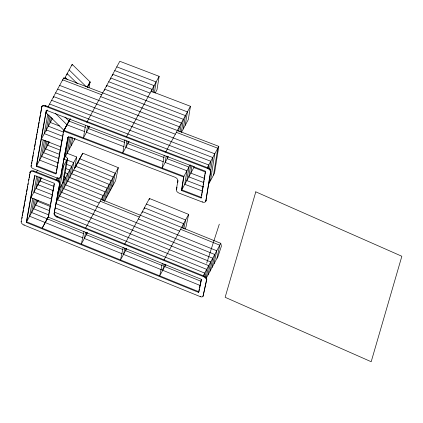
<?xml version="1.0" encoding="UTF-8"?>
<svg xmlns="http://www.w3.org/2000/svg" width="423" height="423" viewBox="0 0 423 423"><rect width="100%" height="100%" fill="white"/><g stroke="black" fill="none" stroke-linecap="round" stroke-linejoin="round"><path stroke-width="0.63" d="M85.494 125.15L83.463 137.877L89.655 126.429M87.498 125.943L86.482 132.293L123.976 146.659M88.899 126.033L88.492 128.576L124.759 142.466M104.507 90.459L104.708 89.19L183.386 119.328L181.356 132.029M106.517 86.736L106.718 85.467L185.396 115.606L183.27 128.941M110.54 79.297L110.747 78.022L150.08 93.092M112.555 75.574L112.756 74.305L152.095 89.369L151.688 91.913M124.933 139.611L122.802 152.946L129.131 141.245M126.937 140.378L125.821 147.363L163.315 161.729M128.137 141.737L127.831 143.64L164.098 157.536M152.994 92.637L154.109 85.652L114.77 70.583M154.395 92.727L156.119 81.93L116.78 66.86M86.831 122.252L119.799 61.277L159.138 76.346L157.007 89.681L155.125 93.166M164.182 155.236L162.141 168.016L168.37 156.494M166.17 156.082L165.16 162.432L186.945 170.776L184.788 184.296L202.612 191.122M167.577 156.172L167.17 158.71L188.954 167.059L186.797 180.573L203.394 186.929M178.649 131.215L179.363 126.768L100.685 96.629M179.955 131.939L181.372 123.045L63.683 77.964L48.074 106.839M185.279 125.219L187.41 111.884L108.732 81.745M67.96 137.38A3.558 2.173 28.4 0 0 67.833 137.761L60.616 177.041A3.558 2.173 28.4 0 1 56.946 177.967L33.216 168.677A2.67 1.629 28.4 0 1 31.053 166.059L41.866 106.585A3.558 2.173 28.4 0 1 45.494 105.644L207.894 167.852A3.558 2.173 28.4 0 1 210.818 171.331L205.842 201.025A3.558 2.173 28.4 0 1 202.21 201.993L179.262 193.2A3.558 2.173 28.4 0 1 176.338 189.726L177.951 180.341M176.777 188.457L176.983 187.162M177.708 182.625L177.914 181.33M151.09 91.231L190.435 106.289L188.298 119.635L181.446 132.309M63.439 132.922L63.894 130.379L183.926 176.359L181.768 189.874L201.438 197.409L201.099 198.033L181.43 190.498L183.587 176.978L190.207 164.743M190.662 165.266L188.811 176.851L203.563 182.503M192.058 165.409L190.821 173.129L204.346 178.31M181.43 190.498L193.84 167.55L194.046 166.26M201.099 198.033L205.388 171.178L46.244 110.218L36.256 166.324L55.899 174.012L63.556 131.003L70.165 118.879L63.979 130.416M201.745 195.495L202.02 193.75M202.152 192.936L202.411 191.307M202.559 190.376L203.289 185.813M203.479 184.624L203.68 183.344M203.87 182.154L204.092 180.79M204.261 179.712L204.552 177.882M204.653 177.274L204.944 175.439M205.139 174.218L205.419 172.478M208.232 168.174L208.74 164.975L49.602 104.016M209.528 168.925L210.754 161.253L51.611 100.293M205.842 201.025L212.764 157.536L53.626 96.571L53.404 97.819M210.49 180.663L214.778 153.813L55.635 92.854M213.509 175.08L217.797 148.23L176.343 132.351M59.659 85.409L218.802 146.369L214.514 173.224L208.248 184.814M104.529 201.168L115.553 180.774L118.308 167.682L82.776 153.205L74.802 167.767M21.166 221.589L30.234 171.928A3.558 2.173 28.4 0 1 33.898 171.003L56.814 179.971A3.558 2.173 28.4 0 1 59.696 183.46L54.096 213.652A3.558 2.173 28.4 0 0 56.915 217.115L203.637 276.69A3.558 2.173 28.4 0 1 206.44 280.195L203.114 296.01A2.67 1.629 28.4 0 1 200.322 296.655L23.984 225.052A3.558 2.173 28.4 0 1 21.166 221.589L21.335 221.277M21.964 218.39L22.192 217.099M22.419 215.809L22.652 214.514M22.879 213.224L23.455 209.998M23.683 208.708L24.719 202.903M24.946 201.612L25.983 195.801M26.21 194.511L26.443 193.221M26.67 191.931L27.246 188.706M27.474 187.415L27.707 186.125M27.934 184.835L28.167 183.545M28.738 180.314L28.97 179.024M29.198 177.734L29.774 174.509M30.001 173.219L30.234 171.928M31.683 163.78L31.915 162.48M32.148 161.184L32.375 159.883M32.608 158.583L33.19 155.331M33.417 154.03L33.65 152.729M34.226 149.483L34.459 148.182M34.691 146.881L35.268 143.635M35.5 142.334L35.733 141.033M35.966 139.733L36.542 136.481M36.775 135.186L37.007 133.885M37.235 132.584L37.816 129.332M38.049 128.032L39.09 122.184M39.318 120.883L40.359 115.035M40.592 113.734L41.866 106.585M26.268 222.429L34.612 175.577L54.255 183.265L48.227 217.136L201.316 279.296L198.561 292.388L26.268 222.429L38.128 200.502M34.839 175.571L26.607 221.811L198.895 291.764L198.561 292.388M46.472 110.223L36.595 165.705L56.238 173.393L56.465 172.103M32.788 198.466L29.626 216.227L83.141 237.959M36.806 175.873L33.914 192.121L51.717 199.09M43.178 140.092L39.614 160.121L57.412 167.09M47.778 114.242L44.33 133.626L62.128 140.595M34.12 198.551L31.635 212.505L83.928 233.739M38.012 176.703L35.929 188.404L52.5 194.892M44.5 140.246L41.623 156.399L58.2 162.887M46.112 131.199L48.989 115.045M35.342 199.27L33.65 208.782L48.608 214.858M37.716 185.951L39.328 176.877M45.821 140.399L43.638 152.677L58.982 158.688M50.078 116.494L48.354 126.186L63.699 132.193M36.563 199.989L35.659 205.065L49.422 210.654M39.725 182.228L40.529 177.708M47.027 141.203L45.647 148.959L59.151 154.242M51.283 117.293L50.363 122.464L59.574 126.07M37.901 200.074L37.673 201.343L50.839 206.688M48.349 141.361L47.662 145.237L60.552 150.281M62.609 80.217L62.678 79.825L101.689 94.768M63.614 78.355L63.683 77.964L65.285 78.969M66.924 74.934L67.157 73.644L77.33 83.643M71.952 65.628L72.185 64.338L90.226 82.067L87.376 87.233M49.311 212.283L48.56 216.518L42.168 228.129L48.804 215.846M49.443 211.548L50.538 205.393L30.895 197.705L41.75 177.634M50.765 204.129L52.69 193.306M52.854 192.396L54.366 183.899M56.666 170.987L57.74 164.965M57.925 163.907L58.194 162.406M58.374 161.375L59.458 155.299M59.617 154.416L60.309 150.514M60.494 149.483L61.584 143.36M61.742 142.451L62.768 136.708M62.99 135.466L63.217 134.176M57.031 180.314L57.491 177.713M58.231 181.139L58.813 177.893M59.32 182.62L60.362 176.772M54.096 213.652L59.696 183.46M60.616 177.041L67.833 137.761M63.646 165.895L57.613 199.772L210.707 261.932L207.952 275.019M65.29 156.647L68.859 136.613M209.967 271.296L212.716 258.21L59.627 196.05L61.605 184.925M67.305 152.925L70.181 136.772M62.615 183.064L66.665 160.317L63.593 159.117M65.375 156.23L67.669 158.456L61.642 192.328L214.731 254.487L211.976 267.579M69.314 149.203L71.387 137.575M71.328 145.48L72.708 137.729M179.569 231.132L65.665 184.883L67.643 173.763L65.19 172.801M74.348 139.902L74.575 138.607M102.17 200.581L103.217 195.595L67.675 181.166L69.658 170.041L65.972 168.597M103.392 200.597L105.227 191.873L69.689 177.443L71.667 166.318L66.141 164.156M73.713 169.998L109.256 184.428L106.501 197.52M89.036 87.72L90.051 82.004L87.334 87.217M75.733 166.228L111.265 180.711L108.51 193.797M77.737 162.559L113.279 176.988L110.525 190.075M82.776 153.216L56.042 202.643M83.987 231.492L81.348 244.039L87.54 232.587M85.679 232.222L84.367 238.456L122.326 253.869M86.905 232.238L86.377 234.733L123.114 249.649M104.486 201.242L107.241 188.15L71.699 173.721L73.681 162.601L66.929 159.957M112.534 186.353L115.289 173.266L79.757 158.784L74.797 167.931M123.151 247.481L120.529 259.944L126.768 248.407M124.859 248.132L123.548 254.366L200.079 285.44M125.954 248.772L125.562 250.643L162.295 265.559M142.139 212.753L142.398 211.505L220.764 243.325L221.403 246.149L218.014 256.412L206.08 278.482M144.148 209.031L144.412 207.783L183.593 223.693L182.678 228.055M149.182 199.725L149.441 198.477L188.626 214.387L185.871 227.479L184.936 229.208M162.353 263.312L159.714 275.854L165.959 264.306M162.733 270.276L164.045 264.042M165.139 264.682L164.743 266.553L200.867 281.221M183.772 228.695L185.607 219.971L146.427 204.06M198.895 291.764L199.423 289.274M199.682 288.026L201.517 279.302M204.013 276.208L204.669 273.094L54.588 212.156M204.975 277.477L206.683 269.372L55.397 207.947M206.07 278.117L208.692 265.649L56.206 203.738M203.114 296.01L206.778 279.577A3.558 2.173 28.4 0 0 203.971 276.066L57.248 216.491A3.558 2.173 28.4 0 1 54.435 213.028M213.99 263.857L216.74 250.765L138.374 218.945M217.004 258.273L219.759 245.187L180.579 229.277M206.683 263.175L219.299 224.164M41.528 107.204A3.558 2.173 28.4 0 1 45.161 106.263L45.494 105.644M47.519 109.959L46.028 112.719L64.069 130.448M64.402 78.736L72.185 64.338M52.552 118.424L41.311 139.209L60.954 146.897M31.053 166.059L31.387 165.435A2.67 1.629 28.4 0 0 31.45 166.112M36.256 166.324L49.528 141.779M29.896 172.547A3.558 2.173 28.4 0 1 33.565 171.622L33.898 171.003M36.383 172.298L37.568 170.104M87.249 87.186L90.051 82.004M70.308 118.905L63.894 130.379M67.5 138.379A3.558 2.173 28.4 0 1 71.127 137.438L71.297 137.126M23.984 225.052L24.148 224.74M63.566 159.836L75.098 138.506M56.026 179.987L57.211 177.797M61.906 169.11L67.669 158.456M59.363 184.084A3.558 2.173 28.4 0 0 56.481 180.595L56.814 179.971M57.66 192.227L76.7 157.018M56.915 217.115L57.248 216.491M126.429 136.835L159.138 76.346M85.594 228.193L118.308 167.682M165.705 152.021L190.429 106.3M124.521 244.568L149.441 198.477M176.338 189.726L176.671 189.102M207.27 167.698L218.802 146.369M210.818 171.331L210.485 171.95A3.558 2.173 28.4 0 0 207.561 168.476L207.894 167.852M163.976 259.976L188.626 214.387M202.21 201.993L202.374 201.681M203.162 275.886L220.764 243.325M203.637 276.69L203.971 276.066M206.445 280.195L206.778 279.577M200.322 296.655L200.491 296.343M74.702 168.132L76.706 157.002L66.876 153.174M45.182 222.546L48.83 215.904M57.65 89.131L175.334 134.213M45.161 106.263L207.561 168.476M193.84 167.55L205.52 172.024M68.923 121.078L85.462 127.413M66.913 124.801L84.663 131.601M63.556 131.003L183.587 176.978M71.127 137.438L174.863 177.174A3.558 2.173 28.4 0 1 177.787 180.653M46.34 129.909L62.916 136.396M63.788 176.761L65.628 177.486L63.651 188.605L99.194 203.035M33.565 171.622L56.481 180.595M39.952 180.959L54.07 186.485M37.938 184.682L53.287 190.688M100.198 201.179L139.384 217.084M69.166 69.922L86.281 86.741M65.142 77.361L67.453 79.635M64.936 117.049L69.097 121.142M55.519 113.501L67.083 124.864M206.175 200.407A3.558 2.173 28.4 0 1 205.446 201.417M68.203 137.041A3.558 2.173 28.4 0 1 68.574 136.766M60.949 176.417A3.558 2.173 28.4 0 1 59.712 177.607M203.452 295.391A2.67 1.629 28.4 0 1 202.866 296.126M255.799 191.846L225.136 297.295L371.188 361.723L401.85 256.269L255.799 191.846"/></g></svg>
